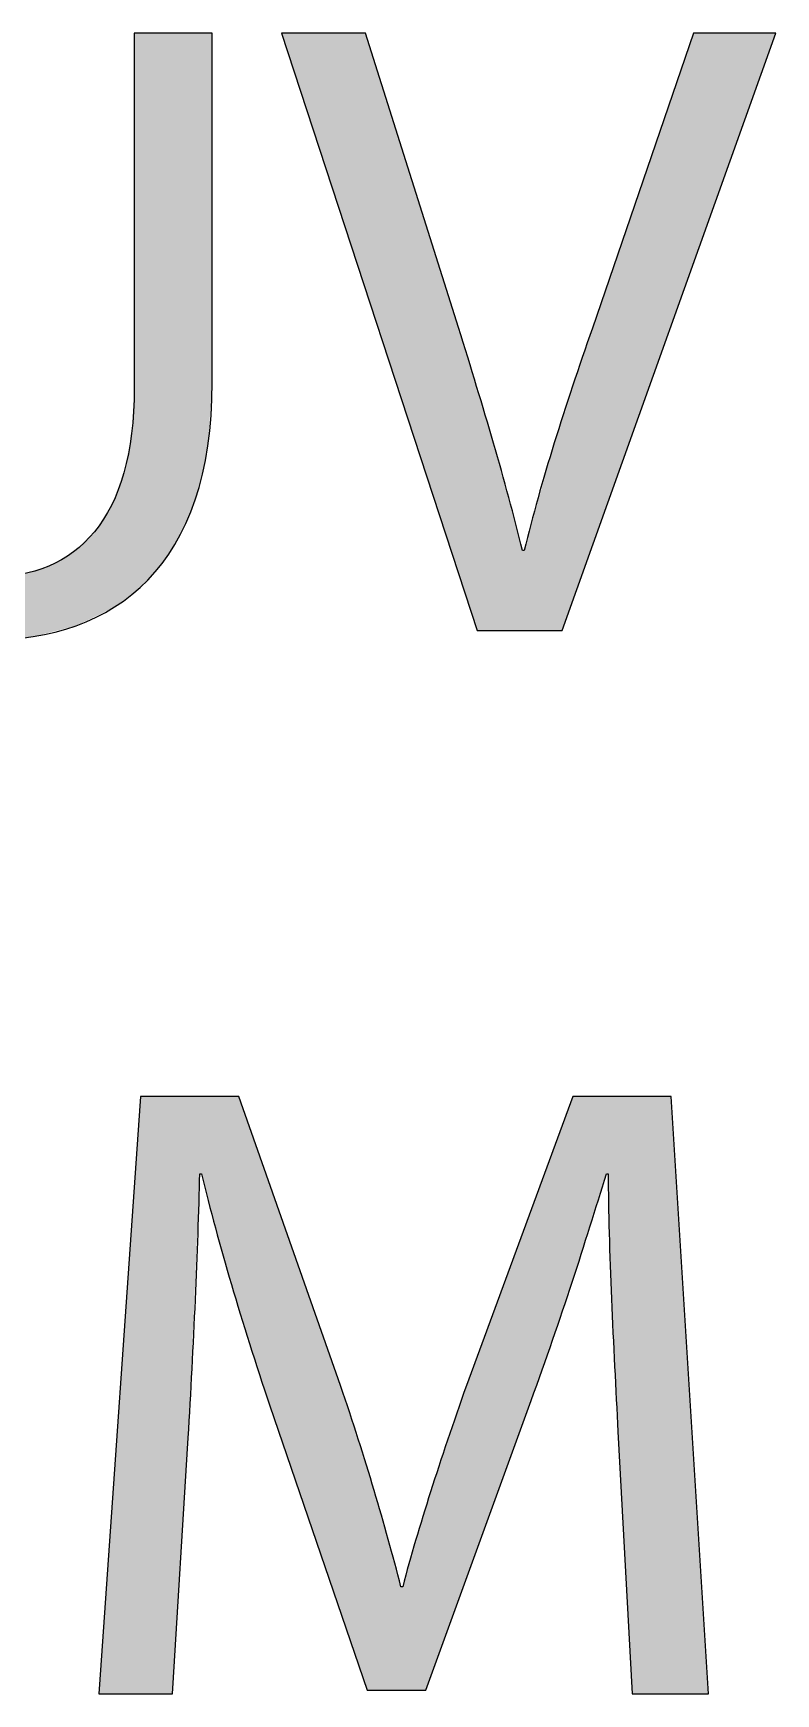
# Model space of a CAD drawing. Extents: x 0 to 360, y -268 to 0.
# Drawn here: x 141.86 to 144.37, y -210.68 to -205.06 of the extents above; entities that cross this region are included whole.
import ezdxf

# ---------------------------------------------------------------- set-up
doc = ezdxf.new("R2010")
doc.units = 0
doc.layers.add('LAYER_1', color=7, linetype='CONTINUOUS')

# ---------------------------------------------------------------- blocks, each defined once
blk = doc.blocks.new('*U160')
at = {"layer": 'LAYER_1', "color": 250}
for points in [[(140.9774, -206.2496), (140.9774, -205.0597), (140.9917, -206.4675)], [(140.9917, -206.4675), (140.9917, -205.0597), (141.0326, -206.6503)], [(141.0326, -206.6503), (141.0326, -205.0597), (141.0624, -206.7291)], [(141.0624, -206.7291), (141.0624, -205.0597), (141.098, -206.7997)], [(141.098, -206.7997), (141.098, -205.0597), (141.139, -206.8626)], [(141.139, -206.8626), (141.139, -205.0597), (141.1851, -206.9178)], [(141.1851, -206.9178), (141.1851, -205.0597), (141.2362, -206.9656)], [(141.2362, -206.9656), (141.2362, -205.0597), (141.2413, -206.9694)], [(141.2413, -206.9694), (141.2413, -206.2592), (141.2505, -206.9761)], [(142.2039, -206.9517), (142.1959, -206.3983), (142.2039, -206.2592)], [(141.2505, -206.9761), (141.2505, -206.4158), (141.2769, -206.9955)], [(142.1949, -206.9597), (142.1688, -206.5467), (142.1949, -206.4142)], [(142.1959, -206.9591), (142.1949, -206.4142), (142.1959, -206.3983)], [(141.2769, -206.9955), (141.2769, -206.549), (141.2917, -207.0063)], [(142.1688, -206.9785), (142.1374, -206.6289), (142.1688, -206.5467)], [(141.2917, -207.0063), (141.2917, -206.5877), (141.3191, -207.0198)], [(141.3191, -207.0198), (141.3191, -206.6596), (141.3755, -207.0476)], [(142.1265, -207.0064), (142.0693, -206.7464), (142.1265, -206.6572)], [(142.1374, -207.0011), (142.1265, -206.6572), (142.1374, -206.6289)], [(141.3755, -207.0476), (141.3755, -206.7484), (141.4152, -207.0672)], [(142.0693, -207.0343), (142.0073, -206.806), (142.0693, -206.7464)], [(141.4152, -207.0672), (141.4152, -206.7874), (141.4445, -207.0747)], [(141.4445, -207.0747), (141.4445, -206.8162), (141.5247, -207.0951)], [(141.9981, -207.0668), (141.9142, -206.8629), (141.9981, -206.8148)], [(142.0073, -207.0645), (141.9981, -206.8148), (142.0073, -206.806)], [(141.5247, -207.0951), (141.5247, -206.8637), (141.5532, -207.1023)], [(141.5532, -207.1023), (141.5532, -206.8725), (141.6144, -207.1069)], [(141.8617, -207.1016), (141.8185, -206.8914), (141.8617, -206.8785)], [(141.9142, -207.0882), (141.8617, -206.8785), (141.9142, -206.8629)], [(141.6144, -207.1069), (141.6144, -206.8916), (141.7032, -207.1136)], [(141.8185, -207.1049), (141.7121, -206.9007), (141.8185, -206.8914)]]:
    blk.add_solid(points, dxfattribs=at)
at = {"layer": 'LAYER_1', "color": 250, "extrusion": (0, 0, -1)}
for points in [[(-140.9917, -206.4675), (-140.9774, -205.0597), (-140.9917, -205.0597)], [(-141.0326, -206.6503), (-140.9917, -205.0597), (-141.0326, -205.0597)], [(-141.0624, -206.7291), (-141.0326, -205.0597), (-141.0624, -205.0597)], [(-141.098, -206.7997), (-141.0624, -205.0597), (-141.098, -205.0597)], [(-141.139, -206.8626), (-141.098, -205.0597), (-141.139, -205.0597)], [(-141.1851, -206.9178), (-141.139, -205.0597), (-141.1851, -205.0597)], [(-141.2362, -206.9656), (-141.1851, -205.0597), (-141.2362, -205.0597)], [(-141.2413, -206.9694), (-141.2362, -205.0597), (-141.2413, -205.0597)], [(-142.2039, -206.9517), (-142.2039, -205.0597), (-142.2495, -206.9099)], [(-142.2495, -206.9099), (-142.2039, -205.0597), (-142.2495, -205.0597)], [(-142.2495, -206.9099), (-142.2495, -205.0597), (-142.2981, -206.8535)], [(-142.2981, -206.8535), (-142.2495, -205.0597), (-142.2981, -205.0597)], [(-142.2981, -206.8535), (-142.2981, -205.0597), (-142.3411, -206.7897)], [(-142.3411, -206.7897), (-142.2981, -205.0597), (-142.3411, -205.0597)], [(-142.3411, -206.7897), (-142.3411, -205.0597), (-142.3785, -206.7182)], [(-142.3785, -206.7182), (-142.3411, -205.0597), (-142.3785, -205.0597)], [(-142.3785, -206.7182), (-142.3785, -205.0597), (-142.4097, -206.6389)], [(-142.4097, -206.6389), (-142.3785, -205.0597), (-142.4097, -205.0597)], [(-142.4097, -206.6389), (-142.4097, -205.0597), (-142.4346, -206.5517)], [(-142.4346, -206.5517), (-142.4097, -205.0597), (-142.4346, -205.0597)], [(-142.4346, -206.5517), (-142.4346, -205.0597), (-142.4527, -206.4564)], [(-142.4527, -206.4564), (-142.4346, -205.0597), (-142.4527, -205.0597)], [(-142.4527, -206.4564), (-142.4527, -205.0597), (-142.4676, -206.2406)], [(-142.4676, -206.2406), (-142.4527, -205.0597), (-142.4676, -205.0597)], [(-141.2505, -206.9761), (-141.2413, -206.2592), (-141.2505, -206.4158)], [(-141.2769, -206.9955), (-141.2505, -206.4158), (-141.2769, -206.549)], [(-142.1949, -206.9597), (-142.1949, -206.4142), (-142.1959, -206.9591)], [(-142.1959, -206.9591), (-142.1959, -206.3983), (-142.2039, -206.9517)], [(-141.2917, -207.0063), (-141.2769, -206.549), (-141.2917, -206.5877)], [(-142.1688, -206.9785), (-142.1688, -206.5467), (-142.1949, -206.9597)], [(-141.3191, -207.0198), (-141.2917, -206.5877), (-141.3191, -206.6596)], [(-141.3755, -207.0476), (-141.3191, -206.6596), (-141.3755, -206.7484)], [(-142.1265, -207.0064), (-142.1265, -206.6572), (-142.1374, -207.0011)], [(-142.1374, -207.0011), (-142.1374, -206.6289), (-142.1688, -206.9785)], [(-141.4152, -207.0672), (-141.3755, -206.7484), (-141.4152, -206.7874)], [(-142.0693, -207.0343), (-142.0693, -206.7464), (-142.1265, -207.0064)], [(-141.4445, -207.0747), (-141.4152, -206.7874), (-141.4445, -206.8162)], [(-141.5247, -207.0951), (-141.4445, -206.8162), (-141.5247, -206.8637)], [(-141.9981, -207.0668), (-141.9981, -206.8148), (-142.0073, -207.0645)], [(-142.0073, -207.0645), (-142.0073, -206.806), (-142.0693, -207.0343)], [(-141.5532, -207.1023), (-141.5247, -206.8637), (-141.5532, -206.8725)], [(-141.6144, -207.1069), (-141.5532, -206.8725), (-141.6144, -206.8916)], [(-141.8617, -207.1016), (-141.8617, -206.8785), (-141.9142, -207.0882)], [(-141.9142, -207.0882), (-141.9142, -206.8629), (-141.9981, -207.0668)], [(-141.7032, -207.1136), (-141.6144, -206.8916), (-141.7032, -206.8999)], [(-141.7032, -207.1136), (-141.7032, -206.8999), (-141.7121, -207.1129)], [(-141.7121, -207.1129), (-141.7032, -206.8999), (-141.7121, -206.9007)], [(-141.7121, -207.1129), (-141.7121, -206.9007), (-141.8185, -207.1049)], [(-141.8185, -207.1049), (-141.8185, -206.8914), (-141.8617, -207.1016)]]:
    blk.add_solid(points, dxfattribs=at)
blk = doc.blocks.new('*U161')
at = {"layer": 'LAYER_1', "color": 250, "extrusion": (0, 0, -1)}
for points in [[(-142.9866, -205.9285), (-142.7017, -205.0597), (-142.9866, -205.0597)], [(-143.3013, -206.8883), (-142.9866, -205.0597), (-143.3013, -206.0553)], [(-144.0959, -205.8396), (-143.7542, -206.0581), (-144.0959, -205.0597)], [(-144.0959, -205.8396), (-144.0959, -205.0597), (-144.3748, -205.0597)], [(-143.3644, -207.0806), (-143.3013, -206.0553), (-143.3644, -206.264)], [(-143.3644, -207.0806), (-143.3644, -206.264), (-143.4195, -207.0806)], [(-143.4195, -207.0806), (-143.3644, -206.264), (-143.4195, -206.4463)], [(-143.6522, -207.0806), (-143.6522, -206.3645), (-143.7542, -206.7954)], [(-143.4195, -207.0806), (-143.4195, -206.4463), (-143.5173, -207.0806)], [(-143.5173, -207.0806), (-143.4195, -206.4463), (-143.5173, -206.8105)], [(-143.6252, -207.0806), (-143.6252, -206.4456), (-143.6522, -207.0806)], [(-143.5173, -207.0806), (-143.5173, -206.8105), (-143.5234, -207.0806)], [(-143.5234, -207.0806), (-143.5173, -206.8105), (-143.5234, -206.8105)], [(-143.5234, -207.0806), (-143.5234, -206.8105), (-143.6252, -207.0806)]]:
    blk.add_solid(points, dxfattribs=at)
at = {"layer": 'LAYER_1', "color": 250}
for points in [[(142.9866, -205.9285), (142.9866, -205.0597), (143.3013, -206.8883)], [(143.7542, -206.7954), (143.7542, -206.0581), (144.0959, -205.8396)], [(143.3013, -206.8883), (143.3013, -206.0553), (143.3644, -207.0806)], [(143.7542, -206.7954), (143.6522, -206.3645), (143.7542, -206.0581)], [(143.6522, -207.0806), (143.6252, -206.4456), (143.6522, -206.3645)], [(143.6252, -207.0806), (143.5234, -206.8105), (143.6252, -206.4456)]]:
    blk.add_solid(points, dxfattribs=at)
blk = doc.blocks.new('*U177')
at = {"layer": 'LAYER_1', "color": 250}
for points in [[(142.2247, -210.6786), (142.0838, -210.6786), (142.2247, -208.6577)], [(142.4316, -208.9189), (142.4316, -208.6577), (142.5324, -209.2935)], [(142.5324, -209.2935), (142.5324, -208.6577), (142.5575, -209.373)], [(142.5575, -209.373), (142.5575, -208.6577), (142.6624, -209.7043)], [(143.6857, -209.2856), (143.547, -209.0406), (143.6857, -208.6637)], [(143.6879, -209.2786), (143.6857, -208.6637), (143.6879, -208.6577)], [(143.8078, -208.9189), (143.8078, -208.6577), (143.8187, -209.3426)], [(143.8187, -209.3426), (143.8187, -208.6577), (143.8408, -209.7912)], [(143.8408, -209.7912), (143.8408, -208.6577), (143.8887, -210.6786)], [(142.6624, -209.7043), (142.6624, -208.9553), (142.9022, -210.404)], [(143.547, -209.6864), (143.328, -209.6354), (143.547, -209.0406)], [(142.9022, -210.404), (142.9022, -209.6354), (142.9923, -210.6669)], [(143.328, -210.2879), (143.2066, -209.9949), (143.328, -209.6354)], [(143.2066, -210.6214), (143.1901, -210.0513), (143.2066, -209.9949)], [(143.1901, -210.6669), (143.1122, -210.3162), (143.1901, -210.0513)]]:
    blk.add_solid(points, dxfattribs=at)
at = {"layer": 'LAYER_1', "color": 250, "extrusion": (0, 0, -1)}
for points in [[(-142.2247, -210.6786), (-142.2247, -208.6577), (-142.3326, -210.6786)], [(-142.3326, -210.6786), (-142.2247, -208.6577), (-142.3326, -208.6577)], [(-142.3326, -210.6786), (-142.3326, -208.6577), (-142.3867, -209.8125)], [(-142.3867, -209.8125), (-142.3326, -208.6577), (-142.3867, -208.6577)], [(-142.3867, -209.8125), (-142.3867, -208.6577), (-142.4256, -208.9189)], [(-142.4256, -208.9189), (-142.3867, -208.6577), (-142.4256, -208.6577)], [(-142.4256, -208.9189), (-142.4256, -208.6577), (-142.4316, -208.9189)], [(-142.4316, -208.9189), (-142.4256, -208.6577), (-142.4316, -208.6577)], [(-142.5324, -209.2935), (-142.4316, -208.6577), (-142.5324, -208.6577)], [(-142.5575, -209.373), (-142.5324, -208.6577), (-142.5575, -208.6577)], [(-142.6624, -209.7043), (-142.5575, -208.6577), (-142.6624, -208.9553)], [(-143.6857, -209.2856), (-143.6857, -208.6637), (-143.6879, -209.2786)], [(-143.6879, -209.2786), (-143.6879, -208.6577), (-143.8017, -208.9189)], [(-143.8017, -208.9189), (-143.6879, -208.6577), (-143.8017, -208.6577)], [(-143.8017, -208.9189), (-143.8017, -208.6577), (-143.8078, -208.9189)], [(-143.8078, -208.9189), (-143.8017, -208.6577), (-143.8078, -208.6577)], [(-143.8187, -209.3426), (-143.8078, -208.6577), (-143.8187, -208.6577)], [(-143.8408, -209.7912), (-143.8187, -208.6577), (-143.8408, -208.6577)], [(-143.8887, -210.6786), (-143.8408, -208.6577), (-143.8887, -208.6577)], [(-143.8887, -210.6786), (-143.8887, -208.6577), (-144.0207, -210.6786)], [(-144.0207, -210.6786), (-143.8887, -208.6577), (-144.0207, -208.6577)], [(-144.0207, -210.6786), (-144.0207, -208.6577), (-144.1466, -210.6786)], [(-142.9022, -210.404), (-142.6624, -208.9553), (-142.9022, -209.6354)], [(-143.547, -209.6864), (-143.547, -209.0406), (-143.6857, -209.2856)], [(-142.9923, -210.6669), (-142.9022, -209.6354), (-142.9923, -209.9176)], [(-143.328, -210.2879), (-143.328, -209.6354), (-143.547, -209.6864)], [(-142.9923, -210.6669), (-142.9923, -209.9176), (-143.0155, -210.6669)], [(-143.0155, -210.6669), (-142.9923, -209.9176), (-143.0155, -209.9903)], [(-143.0155, -210.6669), (-143.0155, -209.9903), (-143.1062, -210.6669)], [(-143.1062, -210.6669), (-143.0155, -209.9903), (-143.1062, -210.3162)], [(-143.2066, -210.6214), (-143.2066, -209.9949), (-143.328, -210.2879)], [(-143.1901, -210.6669), (-143.1901, -210.0513), (-143.2066, -210.6214)], [(-143.1062, -210.6669), (-143.1062, -210.3162), (-143.1122, -210.6669)], [(-143.1122, -210.6669), (-143.1062, -210.3162), (-143.1122, -210.3162)], [(-143.1122, -210.6669), (-143.1122, -210.3162), (-143.1901, -210.6669)]]:
    blk.add_solid(points, dxfattribs=at)
blk = doc.blocks.new('BLOCK_23')
at = {"layer": 'LAYER_1'}
for points, knots in [([(141.2413, -205.0597), (141.2413, -205.0597), (141.2413, -206.2592), (141.2413, -206.2592), (141.2413, -206.7085), (141.4422, -206.9007), (141.7121, -206.9007), (142.0089, -206.9007), (142.2039, -206.703), (142.2039, -206.2592), (142.2039, -206.2592), (142.2039, -205.0597), (142.2039, -205.0597), (142.2039, -205.0597), (142.4676, -205.0597), (142.4676, -205.0597), (142.4676, -205.0597), (142.4676, -206.2406), (142.4676, -206.2406), (142.4676, -206.8614), (142.1409, -207.1136), (141.7032, -207.1136), (141.2894, -207.1136), (140.9774, -206.8794), (140.9774, -206.2496), (140.9774, -206.2496), (140.9774, -205.0597), (140.9774, -205.0597), (140.9774, -205.0597), (141.2413, -205.0597), (141.2413, -205.0597)], [0, 0, 0, 0, 1, 1, 1, 2, 2, 2, 3, 3, 3, 4, 4, 4, 5, 5, 5, 6, 6, 6, 7, 7, 7, 8, 8, 8, 9, 9, 9, 10, 10, 10, 10]), ([(143.3644, -207.0806), (143.3644, -207.0806), (142.7017, -205.0597), (142.7017, -205.0597), (142.7017, -205.0597), (142.9866, -205.0597), (142.9866, -205.0597), (142.9866, -205.0597), (143.3013, -206.0553), (143.3013, -206.0553), (143.3854, -206.3281), (143.4603, -206.5734), (143.5173, -206.8105), (143.5173, -206.8105), (143.5234, -206.8105), (143.5234, -206.8105), (143.5802, -206.5769), (143.6612, -206.3219), (143.7542, -206.0581), (143.7542, -206.0581), (144.0959, -205.0597), (144.0959, -205.0597), (144.0959, -205.0597), (144.3748, -205.0597), (144.3748, -205.0597), (144.3748, -205.0597), (143.6522, -207.0806), (143.6522, -207.0806), (143.6522, -207.0806), (143.3644, -207.0806), (143.3644, -207.0806)], [0, 0, 0, 0, 1, 1, 1, 2, 2, 2, 3, 3, 3, 4, 4, 4, 5, 5, 5, 6, 6, 6, 7, 7, 7, 8, 8, 8, 9, 9, 9, 10, 10, 10, 10]), ([(143.8408, -209.7912), (143.8258, -209.5093), (143.8078, -209.1676), (143.8078, -208.9189), (143.8078, -208.9189), (143.8017, -208.9189), (143.8017, -208.9189), (143.7299, -209.1524), (143.6489, -209.4074), (143.547, -209.6864), (143.547, -209.6864), (143.1901, -210.6669), (143.1901, -210.6669), (143.1901, -210.6669), (142.9923, -210.6669), (142.9923, -210.6669), (142.9923, -210.6669), (142.6624, -209.7043), (142.6624, -209.7043), (142.5665, -209.4163), (142.4885, -209.1586), (142.4316, -208.9189), (142.4316, -208.9189), (142.4256, -208.9189), (142.4256, -208.9189), (142.4196, -209.171), (142.4046, -209.5066), (142.3867, -209.8125), (142.3867, -209.8125), (142.3326, -210.6786), (142.3326, -210.6786), (142.3326, -210.6786), (142.0838, -210.6786), (142.0838, -210.6786), (142.0838, -210.6786), (142.2247, -208.6577), (142.2247, -208.6577), (142.2247, -208.6577), (142.5575, -208.6577), (142.5575, -208.6577), (142.5575, -208.6577), (142.9022, -209.6354), (142.9022, -209.6354), (142.9863, -209.8842), (143.0523, -210.106), (143.1062, -210.3162), (143.1062, -210.3162), (143.1122, -210.3162), (143.1122, -210.3162), (143.1661, -210.1122), (143.2381, -209.8904), (143.328, -209.6354), (143.328, -209.6354), (143.6879, -208.6577), (143.6879, -208.6577), (143.6879, -208.6577), (144.0207, -208.6577), (144.0207, -208.6577), (144.0207, -208.6577), (144.1466, -210.6786), (144.1466, -210.6786), (144.1466, -210.6786), (143.8887, -210.6786), (143.8887, -210.6786), (143.8887, -210.6786), (143.8408, -209.7912), (143.8408, -209.7912)], [0, 0, 0, 0, 1, 1, 1, 2, 2, 2, 3, 3, 3, 4, 4, 4, 5, 5, 5, 6, 6, 6, 7, 7, 7, 8, 8, 8, 9, 9, 9, 10, 10, 10, 11, 11, 11, 12, 12, 12, 13, 13, 13, 14, 14, 14, 15, 15, 15, 16, 16, 16, 17, 17, 17, 18, 18, 18, 19, 19, 19, 20, 20, 20, 21, 21, 21, 22, 22, 22, 22])]:
    blk.add_open_spline(points, degree=3, knots=knots, dxfattribs=at)
at = {"layer": 'LAYER_1', "color": 250}
for name in ['*U160', '*U161', '*U177']:
    blk.add_blockref(name, (0, 0), dxfattribs=at)
blk = doc.blocks.new('BLOCK_20')
at = {"layer": 'LAYER_1'}
blk.add_blockref('BLOCK_23', (0, 0), dxfattribs=at)
blk = doc.blocks.new('BLOCK_17')
at = {"layer": 'LAYER_1'}
blk.add_blockref('BLOCK_20', (0, 0), dxfattribs=at)

msp = doc.modelspace()

# ---------------------------------------------------------------- block references
at = {"layer": 'LAYER_1'}
msp.add_blockref('BLOCK_17', (0, 0), dxfattribs=at)

doc.saveas('drawing.dxf')
